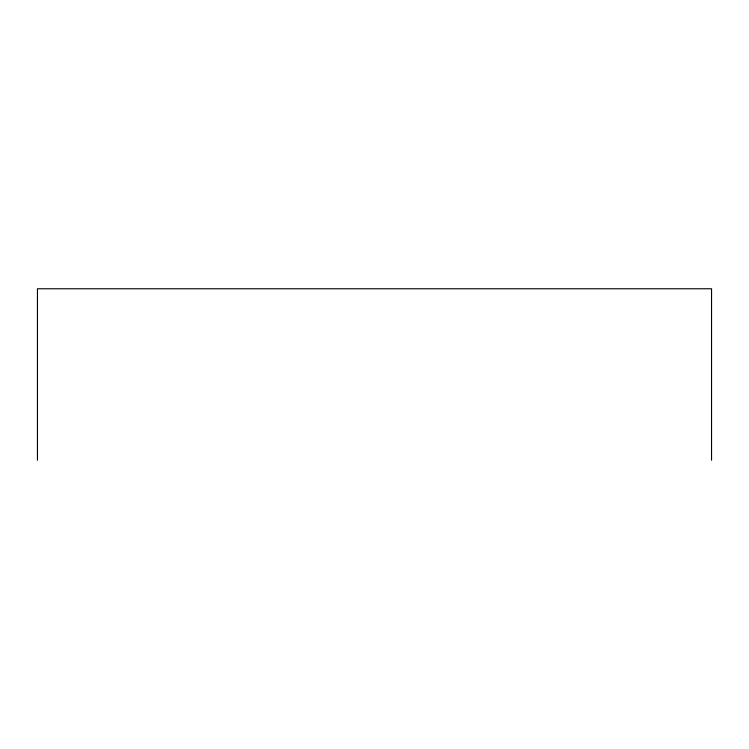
<?xml version="1.0" encoding="UTF-8"?>
<svg xmlns="http://www.w3.org/2000/svg" width="749" height="749" viewBox="0 0 749 749"><rect width="100%" height="100%" fill="white"/><g stroke="black" fill="none" stroke-linecap="round" stroke-linejoin="round"><path stroke-width="1.12" d="M711.55 460.232L711.55 288.768L37.45 288.768L37.45 460.232"/></g></svg>
